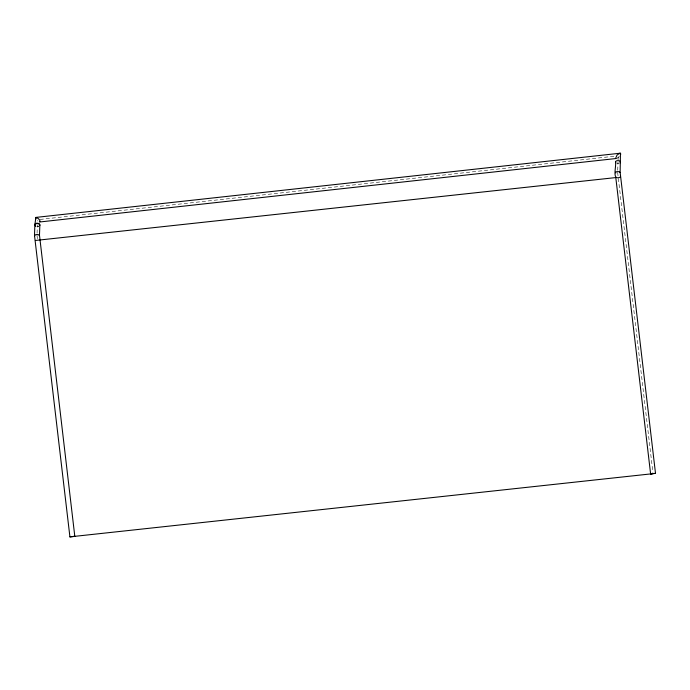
<?xml version="1.0" encoding="UTF-8"?>
<svg xmlns="http://www.w3.org/2000/svg" width="690" height="690" viewBox="0 0 690 690"><rect width="100%" height="100%" fill="white"/><g stroke="black" fill="none" stroke-linecap="round" stroke-linejoin="round"><path stroke-width="0.52" stroke-dasharray="3.45 2.59" d="M37.062 233.237L37.355 224.949M617.714 170.309L617.999 162.012M618.067 159.942L618.18 156.837M619.413 156.501L616.86 158.407M40.054 219.446L613.928 156.268M37.415 220.576L38.01 221.093M617.636 172.379L618.102 176.329M618.343 178.391L652.904 472.598M36.993 235.307L37.458 239.266M39.063 225.984A2.493 1.371 2 0 1 37.286 226.32M619.18 163.254A2.493 1.371 2 0 1 616.696 163.159M38.64 226.518A2.484 1.751 6.1 0 1 36.768 226.622"/><path stroke-width="1.03" d="M39.839 225.044L39.485 235.23L74.805 536.337L71.268 536.82L69.914 536.889L34.5 235.394L34.862 224.854L35.88 217.41L620.465 153.189L620.129 172.293L655.5 473.366L650.567 473.961L652.257 473.659M615.514 161.917C616.506 167.118 611.435 181.298 620.569 177.011M620.655 154.457L620.767 153.896M620.034 172.483C620.025 170.904 613.746 171.655 615.842 172.94M39.606 221.956C41.236 220.74 37.596 217.505 35.88 217.41M39.132 235.592C40.149 234.039 33.922 234.229 34.811 235.739M35.371 240.465L615.799 177.58L650.61 473.927M69.914 536.889L72.252 536.51M74.805 536.337L73.502 536.371M655.448 473.4L652.895 473.573M620.077 153.094L617.007 155.086L615.721 158.131M39.951 221.956L616.343 158.493M72.39 536.596L653.033 473.668M35.975 218.825L35.621 217.876M35.544 225.846A2.493 1.371 2 0 1 36.768 223.595A2.493 1.371 2 0 1 39.735 225.397A2.484 1.751 6.1 0 0 38.347 223.388A2.484 1.751 6.1 0 0 35.285 223.862A2.484 1.751 6.1 0 0 35.639 226.13M615.808 162.616A2.493 1.371 2 0 1 618.067 160.641A2.493 1.371 2 0 1 620.12 162.788"/></g></svg>
